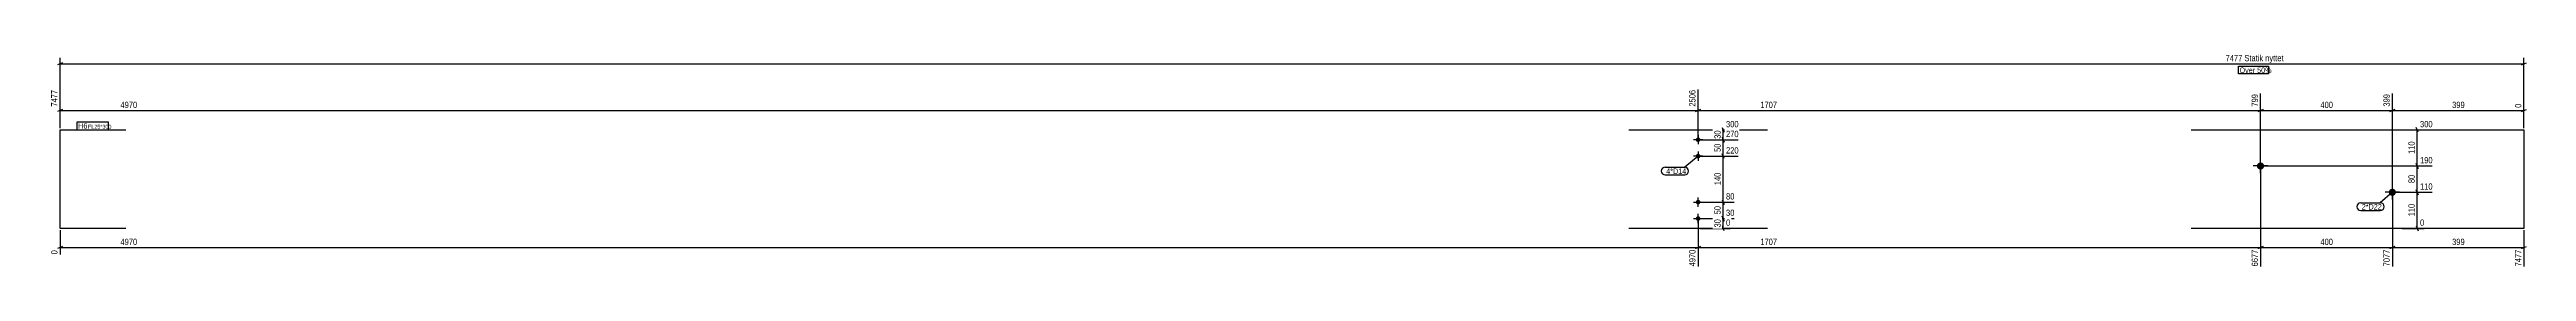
# Model space of a CAD drawing. Header units: millimetres. Extents: x 11 to 7527, y 11 to 663.
import ezdxf

# ---------------------------------------------------------------- set-up
doc = ezdxf.new("R2010")
doc.units = ezdxf.units.MM
for name, color, linetype in [('MÅLSÆTNING', 7, 'Continuous'), ('STÅL', 7, 'Continuous'), ('TEKST', 7, 'Continuous')]:
    doc.layers.add(name, color=color, linetype=linetype)
doc.styles.add('Arial Narrow', font='ARIALN.TTF', dxfattribs={"height": 0.2})

msp = doc.modelspace()

# ---------------------------------------------------------------- hatches: boundary and pattern name
at = {"layer": 'STÅL', "linetype": 'Continuous'}
for points in [[(5020.4, 400.5, -1), (5006.4, 400.5, -1)], [(5020.4, 350.5, -1), (5006.4, 350.5, -1)], [(6709.1, 320.5, -1), (6731.1, 320.5, -1)], [(7109.1, 240.5, -1), (7131.1, 240.5, -1)], [(5006.4, 210.5, -1), (5020.4, 210.5, -1)], [(5006.4, 160.5, -1), (5020.4, 160.5, -1)]]:
    msp.add_hatch(color=3, dxfattribs=at).paths.add_polyline_path(points)

# ---------------------------------------------------------------- linework, layer by layer
at = {"layer": 'MÅLSÆTNING', "color": 7, "linetype": 'Continuous'}
for p, q in [((50.5, 634.7), (35.5, 628.7)), ((43, 435.5), (43, 649.4)), ((43, 631.7), (7519.5, 631.7)), ((7512, 628.7), (7527, 634.7)), ((43, 435.5), (43, 553.7)), ((5013.4, 405.5), (5013.4, 553.7)), ((5013.4, 405.5), (5013.4, 553.7)), ((6720.1, 325.5), (6720.1, 541.5)), ((7120.1, 245.5), (7120.1, 541.5)), ((7120.1, 245.5), (7120.1, 541.5)), ((50.5, 492.1), (35.5, 486.1)), ((43, 489.1), (5013.4, 489.1)), ((5020.9, 492.1), (5005.9, 486.1)), ((5005.9, 486.1), (5020.9, 492.1)), ((5013.4, 489.1), (6720.1, 489.1)), ((6712.6, 486.1), (6727.6, 492.1)), ((7127.6, 492.1), (7112.6, 486.1)), ((7112.6, 486.1), (7127.6, 492.1)), ((7120.1, 489.1), (7519.5, 489.1)), ((7512, 486.1), (7527, 492.1)), ((7519.5, 435.5), (7519.5, 509.8)), ((5018.4, 430.5), (5134.7, 430.5)), ((5018.4, 400.5), (5134.7, 400.5)), ((5086.7, 438), (5092.7, 423)), ((5092.7, 393), (5086.7, 408)), ((5089.7, 400.5), (5089.7, 430.5)), ((7149.8, 430.5), (7240.6, 430.5)), ((7198.6, 423), (7192.6, 438)), ((7195.6, 320.5), (7195.6, 430.5)), ((5018.4, 350.5), (5134.7, 350.5)), ((5092.7, 343), (5086.7, 358)), ((6720.1, 315.5), (6720.1, 15)), ((6720.1, 315.5), (6720.1, 15)), ((6725.1, 320.5), (7240.6, 320.5)), ((7192.6, 328), (7198.6, 313)), ((7120.1, 235.5), (7120.1, 15)), ((7120.1, 235.5), (7120.1, 15)), ((7125.1, 240.5), (7240.6, 240.5)), ((7192.6, 248), (7198.6, 233)), ((5013.4, 155.5), (5013.4, 15)), ((5013.4, 155.5), (5013.4, 15)), ((5018.4, 210.5), (5122.5, 210.5)), ((5018.4, 210.5), (5122.5, 210.5)), ((5018.4, 160.5), (5122.5, 160.5)), ((5086.7, 218), (5092.7, 203)), ((5086.7, 218), (5092.7, 203)), ((5092.7, 153), (5086.7, 168)), ((5089.7, 160.5), (5089.7, 210.5)), ((50.5, 75.3), (35.5, 69.3)), ((43, 125.5), (43, 51.6)), ((5020.9, 75.3), (5005.9, 69.3)), ((5005.9, 69.3), (5020.9, 75.3)), ((5018.4, 130.5), (5110.4, 130.5)), ((6727.6, 75.3), (6712.6, 69.3)), ((6712.6, 69.3), (6727.6, 75.3)), ((7127.6, 75.3), (7112.6, 69.3)), ((7112.6, 69.3), (7127.6, 75.3)), ((7149.8, 130.5), (7216.2, 130.5)), ((7192.6, 138), (7198.6, 123)), ((7512, 69.3), (7527, 75.3)), ((7519.5, 125.5), (7519.5, 15)), ((43, 72.3), (5013.4, 72.3)), ((5013.4, 72.3), (6720.1, 72.3)), ((6720.1, 72.3), (7120.1, 72.3)), ((7120.1, 72.3), (7519.5, 72.3))]:
    msp.add_line(p, q, dxfattribs=at)
at = {"layer": 'STÅL', "color": 2, "linetype": 'Continuous'}
for p, q in [((43, 130.5), (43, 430.5)), ((43, 430.5), (243, 430.5)), ((4803, 430.5), (5223.8, 430.5)), ((6509.1, 430.5), (7519.5, 430.5)), ((7519.5, 430.5), (7519.5, 130.5)), ((243, 130.5), (43, 130.5)), ((5223.8, 130.5), (4803, 130.5)), ((7519.5, 130.5), (6509.1, 130.5))]:
    msp.add_line(p, q, dxfattribs=at)
at = {"layer": 'STÅL', "color": 3, "linetype": 'Continuous'}
for p, q in [((5027.4, 400.5), (4999.4, 400.5)), ((5013.4, 414.5), (5013.4, 386.5)), ((5027.4, 350.5), (4999.4, 350.5)), ((5013.4, 364.5), (5013.4, 336.5)), ((6742.1, 320.5), (6698.1, 320.5)), ((6720.1, 298.5), (6720.1, 342.5)), ((7142.1, 240.5), (7098.1, 240.5)), ((7120.1, 218.5), (7120.1, 262.5)), ((4999.4, 210.5), (5027.4, 210.5)), ((4999.4, 160.5), (5027.4, 160.5)), ((5013.4, 196.5), (5013.4, 224.5)), ((5013.4, 146.5), (5013.4, 174.5))]:
    msp.add_line(p, q, dxfattribs=at)

# ---------------------------------------------------------------- next in the draw order: wipeouts: each hides what was drawn before it
at = {"color": 0}
for points, layer in [([(6787.6, 635.4), (6787.6, 663.4), (6610.2, 663.4), (6610.2, 635.4)], 'MÅLSÆTNING'), ([(4834.1, 492.9), (4834.1, 520.9), (222.3, 520.9), (222.3, 492.9)], 'MÅLSÆTNING'), ([(6535.3, 492.9), (6535.3, 520.9), (5198.2, 520.9), (5198.2, 492.9)], 'MÅLSÆTNING'), ([(7342.1, 492.9), (7342.1, 520.9), (7297.5, 520.9), (7297.5, 492.9)], 'MÅLSÆTNING'), ([(5085.9, 431.7), (5057.9, 431.7), (5057.9, 399.3), (5085.9, 399.3)], 'MÅLSÆTNING'), ([(7191.8, 397.8), (7163.8, 397.8), (7163.8, 353.2), (7191.8, 353.2)], 'MÅLSÆTNING'), ([(4834.1, 76), (4834.1, 104), (222.3, 104), (222.3, 76)], 'MÅLSÆTNING'), ([(6535.3, 76), (6535.3, 104), (5198.2, 104), (5198.2, 76)], 'MÅLSÆTNING'), ([(6942.4, 76), (6942.4, 104), (6897.8, 104), (6897.8, 76)], 'MÅLSÆTNING'), ([(7342.1, 76), (7342.1, 104), (7297.5, 104), (7297.5, 76)], 'MÅLSÆTNING'), ([(122.5, 434), (122.5, 451.5), (98, 451.5), (98, 434)], 'TEKST'), ([(4969.9, 296.3), (4969.9, 313.8), (4916.6, 313.8), (4916.6, 296.3)], 'TEKST'), ([(7080.5, 187.9), (7080.5, 205.4), (7027.2, 205.4), (7027.2, 187.9)], 'TEKST')]:
    msp.add_wipeout(points, dxfattribs=at).dxf.layer = layer
at = {"color": 0, "linetype": 'Continuous'}
for points in [[(39, 554), (11, 554), (11, 497.3), (39, 497.3)], [(5009.4, 554), (4981.4, 554), (4981.4, 497.3), (5009.4, 497.3)], [(6716.1, 541.8), (6688.1, 541.8), (6688.1, 497.3), (6716.1, 497.3)], [(7515.5, 513.8), (7487.5, 513.8), (7487.5, 493.6), (7515.5, 493.6)], [(39, 67.7), (11, 67.7), (11, 47.6), (39, 47.6)], [(5009.4, 67.7), (4981.4, 67.7), (4981.4, 11), (5009.4, 11)], [(6716.1, 67.7), (6688.1, 67.7), (6688.1, 11), (6716.1, 11)], [(7116.1, 67.7), (7088.1, 67.7), (7088.1, 11), (7116.1, 11)], [(7515.5, 67.7), (7487.5, 67.7), (7487.5, 11), (7515.5, 11)]]:
    msp.add_wipeout(points, dxfattribs=at).dxf.layer = 'MÅLSÆTNING'

# ---------------------------------------------------------------- next in the draw order: linework, layer by layer
at = {"layer": 'MÅLSÆTNING', "color": 7, "linetype": 'Continuous'}
for p, q in [((7519.5, 435.5), (7519.5, 649.4)), ((6720.1, 325.5), (6720.1, 541.5)), ((6727.6, 492.1), (6712.6, 486.1)), ((6720.1, 489.1), (7120.1, 489.1)), ((6725.1, 320.5), (7240.6, 320.5)), ((7198.6, 313), (7192.6, 328)), ((7195.6, 240.5), (7195.6, 320.5))]:
    msp.add_line(p, q, dxfattribs=at)

# ---------------------------------------------------------------- next in the draw order: texts
at = {"layer": 'MÅLSÆTNING', "color": 3, "linetype": 'Continuous', "style": 'Arial Narrow'}
for s, height, p in [('7477', 19.09, (35, 501.3)), ('2506', 19.09, (5005.4, 501.3)), ('799', 19.09, (6712.1, 501.3)), ('0', 19.1, (7511.5, 497.6)), ('0', 19.1, (35, 51.6)), ('4970', 19.09, (5005.4, 15)), ('6677', 19.09, (6712.1, 15)), ('7077', 19.09, (7112.1, 15)), ('7477', 19.09, (7511.5, 15))]:
    msp.add_text(s, height=height, rotation=90.00021, dxfattribs=at).set_placement(p)
at = {"layer": 'MÅLSÆTNING', "color": 3, "style": 'Arial Narrow'}
for s, p in [('4970', (226.3, 496.9)), ('1707', (5202.2, 496.9)), ('399', (7301.5, 496.9)), ('4970', (226.3, 80)), ('1707', (5202.2, 80)), ('400', (6901.8, 80)), ('399', (7301.5, 80))]:
    msp.add_text(s, height=19.09, dxfattribs=at).set_placement(p)
msp.add_text('110', height=19.09, rotation=90.00021, dxfattribs=at).set_placement((7187.8, 357.2))

# ---------------------------------------------------------------- next in the draw order: wipeouts: each hides what was drawn before it
at = {"color": 0, "linetype": 'Continuous'}
for points in [[(6741.5, 603.6), (6741.5, 621.1), (6656.3, 621.1), (6656.3, 603.6)], [(5138.7, 434.5), (5138.7, 462.5), (5094.2, 462.5), (5094.2, 434.5)], [(7244.6, 434.5), (7244.6, 462.5), (7200.1, 462.5), (7200.1, 434.5)]]:
    msp.add_wipeout(points, dxfattribs=at).dxf.layer = 'MÅLSÆTNING'
at = {"color": 0}
for points in [[(122.5, 434), (122.5, 451.5), (98, 451.5), (98, 434)], [(4969.9, 296.3), (4969.9, 313.8), (4916.6, 313.8), (4916.6, 296.3)], [(7080.5, 187.9), (7080.5, 205.4), (7027.2, 205.4), (7027.2, 187.9)]]:
    msp.add_wipeout(points, dxfattribs=at).dxf.layer = 'TEKST'

# ---------------------------------------------------------------- next in the draw order: linework, layer by layer
at = {"layer": 'MÅLSÆTNING', "color": 7, "linetype": 'Continuous'}
for p, q in [((5018.4, 400.5), (5134.7, 400.5)), ((5086.7, 408), (5092.7, 393)), ((5089.7, 350.5), (5089.7, 400.5))]:
    msp.add_line(p, q, dxfattribs=at)
at = {"layer": 'TEKST', "color": 7, "linetype": 'Continuous'}
for p, q in [((4913.6, 316.8), (4972.9, 316.8)), ((5013.9, 350.9), (4972.9, 316.8)), ((4913.6, 293.3), (4972.9, 293.3)), ((7120.1, 240.5), (7083.5, 208.4)), ((7024.2, 208.4), (7083.5, 208.4)), ((7024.2, 184.9), (7083.5, 184.9))]:
    msp.add_line(p, q, dxfattribs=at)
for centre, radius, start, end in [((4913.6, 305.1), 11.8, 90, 270), ((4972.9, 305.1), 11.7, 270, 90), ((7024.2, 196.6), 11.8, 90, 270), ((7083.5, 196.6), 11.8, 270, 90)]:
    msp.add_arc(centre, radius, start, end, dxfattribs=at)

# ---------------------------------------------------------------- next in the draw order: texts
at = {"layer": 'MÅLSÆTNING', "color": 3, "linetype": 'Continuous', "style": 'Arial Narrow'}
for p in [(5098.2, 438.5), (7204.1, 438.5)]:
    msp.add_text('300', height=19.09, dxfattribs=at).set_placement(p)
at = {"layer": 'MÅLSÆTNING', "color": 3, "style": 'Arial Narrow'}
msp.add_text('30', height=19.09, rotation=90.00021, dxfattribs=at).set_placement((5081.9, 403.3))
at = {"layer": 'TEKST', "color": 3, "style": 'Arial Narrow'}
for s, p in [('4*D14', (4916.6, 296.3)), ('2*D22', (7027.2, 187.9))]:
    msp.add_text(s, height=16.7, dxfattribs=at).set_placement(p)

# ---------------------------------------------------------------- next in the draw order: wipeouts: each hides what was drawn before it
at = {"color": 0, "linetype": 'Continuous'}
for points in [[(6741.5, 603.6), (6741.5, 621.1), (6656.3, 621.1), (6656.3, 603.6)], [(7116.1, 541.8), (7088.1, 541.8), (7088.1, 497.3), (7116.1, 497.3)]]:
    msp.add_wipeout(points, dxfattribs=at).dxf.layer = 'MÅLSÆTNING'
at = {"color": 0}
for points, layer in [([(6942.4, 492.9), (6942.4, 520.9), (6897.8, 520.9), (6897.8, 492.9)], 'MÅLSÆTNING'), ([(7191.8, 296.7), (7163.8, 296.7), (7163.8, 264.3), (7191.8, 264.3)], 'MÅLSÆTNING'), ([(187.1, 434), (187.1, 446.5), (127.8, 446.5), (127.8, 434)], 'TEKST')]:
    msp.add_wipeout(points, dxfattribs=at).dxf.layer = layer

# ---------------------------------------------------------------- next in the draw order: linework, layer by layer
at = {"layer": 'MÅLSÆTNING', "color": 7, "linetype": 'Continuous'}
for p, q in [((7125.1, 240.5), (7240.6, 240.5)), ((7198.6, 233), (7192.6, 248)), ((7195.6, 130.5), (7195.6, 240.5))]:
    msp.add_line(p, q, dxfattribs=at)
msp.add_lwpolyline([(6653.3, 600.6), (6653.3, 624.1), (6744.5, 624.1), (6744.5, 600.6), (6653.3, 600.6)], close=True, dxfattribs=at)

# ---------------------------------------------------------------- next in the draw order: texts
at = {"layer": 'MÅLSÆTNING', "color": 3, "style": 'Arial Narrow'}
for s, height, p in [('7477 Statik nyttet', 19.089, (6614.2, 639.4)), ('400', 19.09, (6901.8, 496.9))]:
    msp.add_text(s, height=height, dxfattribs=at).set_placement(p)
at = {"layer": 'MÅLSÆTNING', "color": 7, "linetype": 'Continuous', "style": 'Arial Narrow'}
msp.add_text('Over 50%', height=16.7, dxfattribs=at).set_placement((6656.3, 603.6))
at = {"layer": 'MÅLSÆTNING', "color": 3, "linetype": 'Continuous', "style": 'Arial Narrow'}
msp.add_text('399', height=19.09, rotation=90.00021, dxfattribs=at).set_placement((7112.1, 501.3))

# ---------------------------------------------------------------- next in the draw order: wipeouts: each hides what was drawn before it
at = {"color": 0}
for points, layer in [([(5085.9, 391.7), (5057.9, 391.7), (5057.9, 359.3), (5085.9, 359.3)], 'MÅLSÆTNING'), ([(187.1, 434), (187.1, 446.5), (127.8, 446.5), (127.8, 434)], 'TEKST')]:
    msp.add_wipeout(points, dxfattribs=at).dxf.layer = layer
at = {"color": 0, "linetype": 'Continuous'}
msp.add_wipeout([(7244.6, 324.5), (7244.6, 352.5), (7200.1, 352.5), (7200.1, 324.5)], dxfattribs=at).dxf.layer = 'MÅLSÆTNING'

# ---------------------------------------------------------------- next in the draw order: linework, layer by layer
at = {"layer": 'MÅLSÆTNING', "color": 7, "linetype": 'Continuous'}
for p, q in [((5018.4, 350.5), (5134.7, 350.5)), ((5092.7, 343), (5086.7, 358)), ((5089.7, 210.5), (5089.7, 350.5))]:
    msp.add_line(p, q, dxfattribs=at)
at = {"layer": 'TEKST', "color": 7, "linetype": 'Continuous'}
for p, q in [((95, 454.5), (190.1, 454.5)), ((95, 431), (95, 454.5)), ((190.1, 431), (190.1, 454.5)), ((95, 431), (190.1, 431))]:
    msp.add_line(p, q, dxfattribs=at)

# ---------------------------------------------------------------- next in the draw order: texts
at = {"layer": 'MÅLSÆTNING', "color": 3, "linetype": 'Continuous', "style": 'Arial Narrow'}
msp.add_text('190', height=19.09, dxfattribs=at).set_placement((7204.1, 328.5))
at = {"layer": 'MÅLSÆTNING', "color": 3, "style": 'Arial Narrow'}
msp.add_text('80', height=19.09, rotation=90.00021, dxfattribs=at).set_placement((7187.8, 268.3))
at = {"layer": 'TEKST', "color": 3, "style": 'Arial Narrow'}
for s, height, p in [('H6', 16.7, (98, 434)), ('FL25*300', 11.93, (127.8, 434))]:
    msp.add_text(s, height=height, dxfattribs=at).set_placement(p)

# ---------------------------------------------------------------- next in the draw order: wipeouts: each hides what was drawn before it
at = {"color": 0, "linetype": 'Continuous'}
msp.add_wipeout([(5138.7, 404.5), (5138.7, 432.5), (5094.2, 432.5), (5094.2, 404.5)], dxfattribs=at).dxf.layer = 'MÅLSÆTNING'
at = {"color": 0}
msp.add_wipeout([(7191.8, 207.8), (7163.8, 207.8), (7163.8, 163.2), (7191.8, 163.2)], dxfattribs=at).dxf.layer = 'MÅLSÆTNING'

# ---------------------------------------------------------------- next in the draw order: texts
at = {"layer": 'MÅLSÆTNING', "color": 3, "style": 'Arial Narrow'}
msp.add_text('50', height=19.09, rotation=90.00021, dxfattribs=at).set_placement((5081.9, 363.3))
at = {"layer": 'MÅLSÆTNING', "color": 3, "linetype": 'Continuous', "style": 'Arial Narrow'}
msp.add_text('270', height=19.09, dxfattribs=at).set_placement((5098.2, 408.5))

# ---------------------------------------------------------------- next in the draw order: wipeouts: each hides what was drawn before it
at = {"color": 0}
for points in [[(5085.9, 302.8), (5057.9, 302.8), (5057.9, 258.2), (5085.9, 258.2)], [(5085.9, 201.7), (5057.9, 201.7), (5057.9, 169.3), (5085.9, 169.3)]]:
    msp.add_wipeout(points, dxfattribs=at).dxf.layer = 'MÅLSÆTNING'
at = {"color": 0, "linetype": 'Continuous'}
for points in [[(7244.6, 244.5), (7244.6, 272.5), (7200.1, 272.5), (7200.1, 244.5)], [(7220.2, 134.5), (7220.2, 162.5), (7200.1, 162.5), (7200.1, 134.5)]]:
    msp.add_wipeout(points, dxfattribs=at).dxf.layer = 'MÅLSÆTNING'

# ---------------------------------------------------------------- next in the draw order: linework, layer by layer
at = {"layer": 'MÅLSÆTNING', "color": 7, "linetype": 'Continuous'}
for p, q in [((5018.4, 160.5), (5122.5, 160.5)), ((5086.7, 168), (5092.7, 153)), ((5089.7, 130.5), (5089.7, 160.5)), ((5092.7, 123), (5086.7, 138))]:
    msp.add_line(p, q, dxfattribs=at)

# ---------------------------------------------------------------- next in the draw order: texts
at = {"layer": 'MÅLSÆTNING', "color": 3, "style": 'Arial Narrow'}
for s, p in [('140', (5081.9, 262.2)), ('110', (7187.8, 167.2))]:
    msp.add_text(s, height=19.09, rotation=90.00021, dxfattribs=at).set_placement(p)
at = {"layer": 'MÅLSÆTNING', "color": 3, "linetype": 'Continuous', "style": 'Arial Narrow'}
for s, height, p in [('110', 19.09, (7204.1, 248.5)), ('0', 19.1, (7204.1, 138.5))]:
    msp.add_text(s, height=height, dxfattribs=at).set_placement(p)

# ---------------------------------------------------------------- next in the draw order: wipeouts: each hides what was drawn before it
at = {"color": 0, "linetype": 'Continuous'}
msp.add_wipeout([(5138.7, 354.5), (5138.7, 382.5), (5094.2, 382.5), (5094.2, 354.5)], dxfattribs=at).dxf.layer = 'MÅLSÆTNING'

# ---------------------------------------------------------------- next in the draw order: texts
at = {"layer": 'MÅLSÆTNING', "color": 3, "linetype": 'Continuous', "style": 'Arial Narrow'}
msp.add_text('220', height=19.09, dxfattribs=at).set_placement((5098.2, 358.5))

# ---------------------------------------------------------------- next in the draw order: wipeouts: each hides what was drawn before it
at = {"color": 0, "linetype": 'Continuous'}
msp.add_wipeout([(5126.5, 214.5), (5126.5, 242.5), (5094.2, 242.5), (5094.2, 214.5)], dxfattribs=at).dxf.layer = 'MÅLSÆTNING'

# ---------------------------------------------------------------- next in the draw order: texts
at = {"layer": 'MÅLSÆTNING', "color": 3, "linetype": 'Continuous', "style": 'Arial Narrow'}
msp.add_text('80', height=19.09, dxfattribs=at).set_placement((5098.2, 218.5))
at = {"layer": 'MÅLSÆTNING', "color": 3, "style": 'Arial Narrow'}
msp.add_text('50', height=19.09, rotation=90.00021, dxfattribs=at).set_placement((5081.9, 173.3))

# ---------------------------------------------------------------- next in the draw order: wipeouts: each hides what was drawn before it
at = {"color": 0}
msp.add_wipeout([(5085.9, 161.7), (5057.9, 161.7), (5057.9, 129.3), (5085.9, 129.3)], dxfattribs=at).dxf.layer = 'MÅLSÆTNING'

# ---------------------------------------------------------------- next in the draw order: wipeouts: each hides what was drawn before it
at = {"color": 0, "linetype": 'Continuous'}
msp.add_wipeout([(5126.5, 164.5), (5126.5, 192.5), (5094.2, 192.5), (5094.2, 164.5)], dxfattribs=at).dxf.layer = 'MÅLSÆTNING'

# ---------------------------------------------------------------- next in the draw order: wipeouts: each hides what was drawn before it
msp.add_wipeout([(5114.4, 134.5), (5114.4, 162.5), (5094.2, 162.5), (5094.2, 134.5)], dxfattribs=at).dxf.layer = 'MÅLSÆTNING'

# ---------------------------------------------------------------- next in the draw order: texts
at = {"layer": 'MÅLSÆTNING', "color": 3, "style": 'Arial Narrow'}
msp.add_text('30', height=19.09, rotation=90.00021, dxfattribs=at).set_placement((5081.9, 133.3))
at = {"layer": 'MÅLSÆTNING', "color": 3, "linetype": 'Continuous', "style": 'Arial Narrow'}
for s, height, p in [('30', 19.09, (5098.2, 168.5)), ('0', 19.1, (5098.2, 138.5))]:
    msp.add_text(s, height=height, dxfattribs=at).set_placement(p)

doc.saveas('drawing.dxf')
